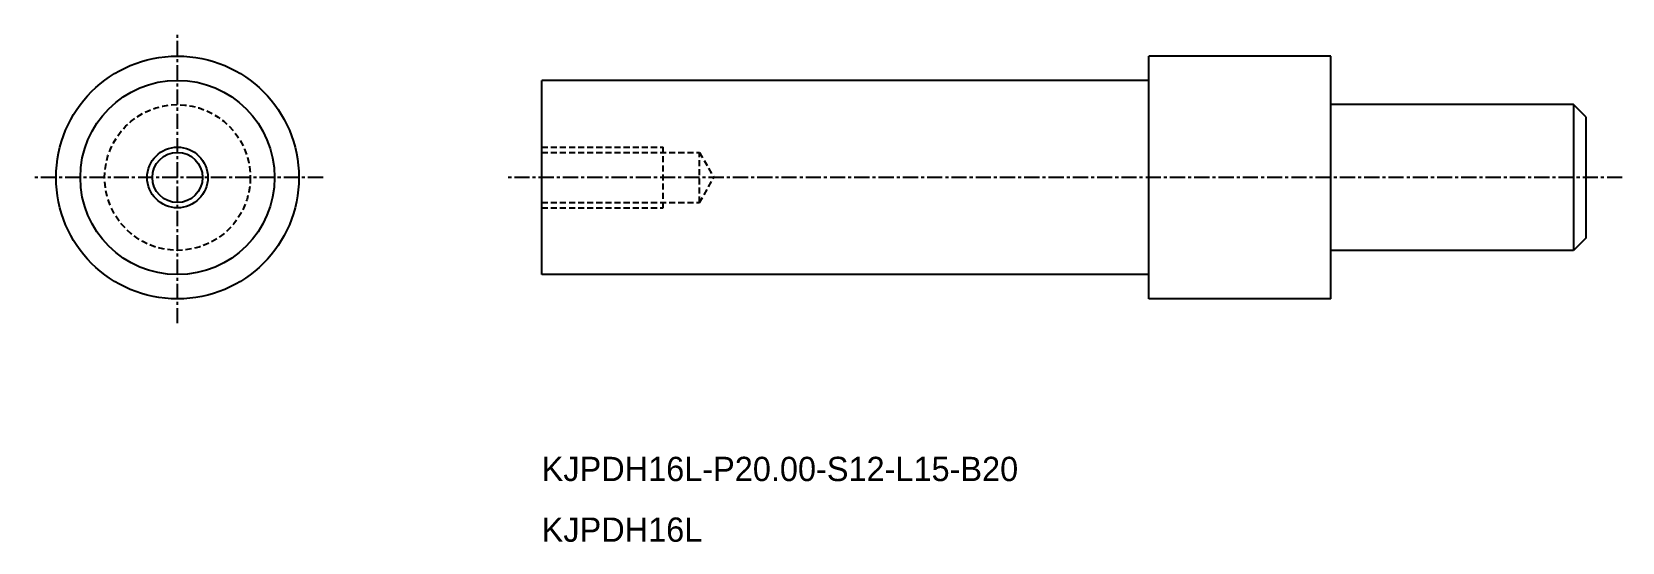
# Model space of a CAD drawing. Extents: x -2543 to -2412, y -865 to -823.
import ezdxf

# ---------------------------------------------------------------- set-up
doc = ezdxf.new("R2010")
doc.units = 0
doc.linetypes.add('CENTER', pattern=[2, 1.25, -0.25, 0.25, -0.25])
doc.linetypes.add('DASHED', pattern=[0.75, 0.5, -0.25])
doc.layers.get('0').update_dxf_attribs({"linetype": 'CONTINUOUS'})
doc.layers.add('CENTER', color=1, linetype='CENTER')

msp = doc.modelspace()

# ---------------------------------------------------------------- linework, layer by layer
at = {"color": 7, "linetype": 'CONTINUOUS'}
for p, q in [((-2435.58, -824.65), (-2450.58, -824.65)), ((-2450.58, -844.65), (-2450.58, -824.65)), ((-2435.58, -844.65), (-2435.58, -824.65)), ((-2450.58, -826.65), (-2500.58, -826.65)), ((-2500.58, -842.65), (-2500.58, -826.65)), ((-2415.58, -828.65), (-2435.58, -828.65)), ((-2414.58, -829.65), (-2415.58, -828.65)), ((-2415.58, -828.65), (-2415.58, -840.65)), ((-2414.58, -829.65), (-2414.58, -839.65)), ((-2414.58, -839.65), (-2415.58, -840.65)), ((-2415.58, -840.65), (-2435.58, -840.65)), ((-2450.58, -842.65), (-2500.58, -842.65)), ((-2435.58, -844.65), (-2450.58, -844.65))]:
    msp.add_line(p, q, dxfattribs=at)
at = {"color": 3, "linetype": 'DASHED'}
for p, q in [((-2500.58, -832.15), (-2490.58, -832.15)), ((-2500.58, -832.59), (-2487.58, -832.59)), ((-2490.58, -837.15), (-2490.58, -832.15)), ((-2487.58, -836.72), (-2487.58, -832.59)), ((-2487.58, -832.59), (-2486.39, -834.65)), ((-2487.58, -836.72), (-2486.39, -834.65)), ((-2500.58, -836.72), (-2487.58, -836.72)), ((-2500.58, -837.15), (-2490.58, -837.15))]:
    msp.add_line(p, q, dxfattribs=at)
at = {"color": 7, "linetype": 'CONTINUOUS'}
for radius in [10, 8, 2.07]:
    msp.add_circle((-2530.58, -834.65), radius, dxfattribs=at)
at = {"color": 3, "linetype": 'DASHED'}
msp.add_circle((-2530.58, -834.65), 6, dxfattribs=at)
at = {"color": 3, "linetype": 'CONTINUOUS'}
msp.add_circle((-2530.58, -834.65), 2.5, dxfattribs=at)
at = {"layer": 'CENTER', "color": 1, "linetype": 'CENTER'}
for p, q in [((-2530.58, -846.65), (-2530.58, -822.65)), ((-2518.58, -834.65), (-2542.58, -834.65)), ((-2411.58, -834.65), (-2503.58, -834.65))]:
    msp.add_line(p, q, dxfattribs=at)

# ---------------------------------------------------------------- texts
at = {"color": 7, "linetype": 'CONTINUOUS'}
for s, p in [('KJPDH16L-P20.00-S12-L15-B20', (-2500.58, -859.65)), ('KJPDH16L', (-2500.58, -864.65))]:
    msp.add_text(s, height=2, dxfattribs=at).set_placement(p)

doc.saveas('drawing.dxf')
